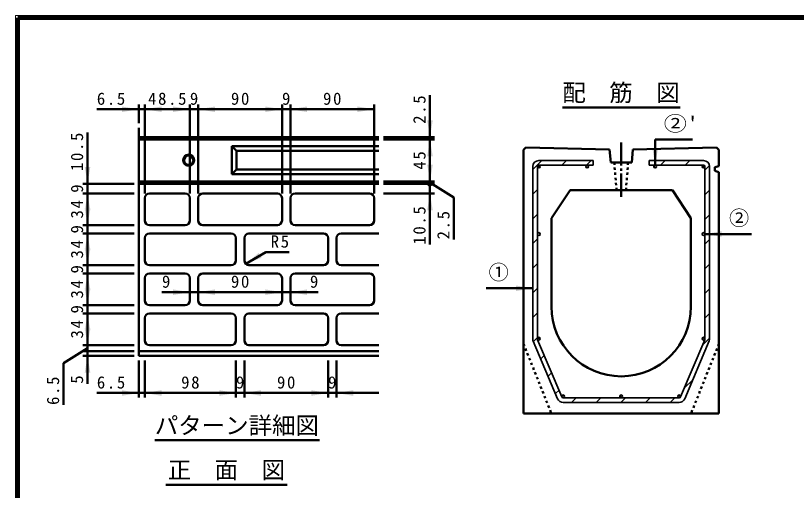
# Model space of a CAD drawing. Units: millimetres, scale not verified, with parts at other scales. Extents: x 100 to 4105, y 100 to 2870.
# Drawn here: x 100 to 1778, y 1849 to 2870 of the extents above; entities that cross this region are included whole.
import ezdxf
from ezdxf.enums import TextEntityAlignment as Align

# ---------------------------------------------------------------- set-up
doc = ezdxf.new("R2010")
doc.units = ezdxf.units.MM
doc.header["$LTSCALE"] = 5
doc.linetypes.add('USER1', pattern=[2.2, 1, -1.2])
doc.linetypes.add('USER3', pattern=[13.4, 10, -1.2, 1, -1.2])
doc.layers.add('V-nasSTD', color=7, linetype='Continuous', lineweight=50)
doc.styles.add('ＭＳ ゴシック', font='')
doc.styles.get('ＭＳ ゴシック').set_extended_font_data('MS Gothic')

msp = doc.modelspace()

# ---------------------------------------------------------------- hatches: boundary and pattern name
at = {"layer": 'V-nasSTD'}
for points in [[(328.59, 2662.66), (364.59, 2668.66), (328.59, 2674.66)], [(413.59, 2674.66), (377.59, 2668.66), (413.59, 2662.66)], [(438.59, 2662.66), (474.59, 2668.66), (438.59, 2674.66)], [(528.59, 2674.66), (492.59, 2668.66), (528.59, 2662.66)], [(636.59, 2662.66), (672.59, 2668.66), (636.59, 2674.66)], [(726.59, 2674.66), (690.59, 2668.66), (726.59, 2662.66)], [(834.59, 2662.66), (870.59, 2668.66), (834.59, 2674.66)], [(984.59, 2644.66), (990.59, 2608.66), (996.59, 2644.66)], [(996.59, 2567.66), (990.59, 2603.66), (984.59, 2567.66)], [(1480.589, 2584.44), (1474.589, 2548.44), (1468.589, 2584.44)], [(248.59, 2544.66), (254.59, 2508.66), (260.59, 2544.66)], [(984.59, 2549.66), (990.59, 2513.66), (996.59, 2549.66)], [(260.59, 2451.66), (254.59, 2487.66), (248.59, 2451.66)], [(996.59, 2451.66), (990.59, 2487.66), (984.59, 2451.66)], [(248.59, 2455.66), (254.59, 2419.66), (260.59, 2455.66)], [(260.59, 2365.66), (254.59, 2401.66), (248.59, 2365.66)], [(1617.594, 2394.44), (1581.594, 2400.44), (1617.594, 2406.44)], [(248.59, 2369.66), (254.59, 2333.66), (260.59, 2369.66)], [(622.696, 2359.785), (594.519, 2336.589), (628.696, 2349.392)], [(260.59, 2279.66), (254.59, 2315.66), (248.59, 2279.66)], [(248.59, 2283.66), (254.59, 2247.66), (260.59, 2283.66)], [(1175.594, 2277.792), (1211.594, 2283.792), (1175.594, 2289.792)], [(438.59, 2269.402), (474.59, 2275.402), (438.59, 2281.402)], [(528.59, 2281.402), (492.59, 2275.402), (528.59, 2269.402)], [(636.59, 2269.402), (672.59, 2275.402), (636.59, 2281.402)], [(726.59, 2281.402), (690.59, 2275.402), (726.59, 2269.402)], [(260.59, 2193.66), (254.59, 2229.66), (248.59, 2193.66)], [(248.59, 2197.66), (254.59, 2161.66), (260.59, 2197.66)], [(260.59, 2102.66), (254.59, 2138.66), (248.59, 2102.66)], [(328.59, 2052.66), (364.59, 2058.66), (328.59, 2064.66)], [(413.59, 2064.66), (377.59, 2058.66), (413.59, 2052.66)], [(537.59, 2052.66), (573.59, 2058.66), (537.59, 2064.66)], [(627.59, 2064.66), (591.59, 2058.66), (627.59, 2052.66)], [(735.59, 2052.66), (771.59, 2058.66), (735.59, 2064.66)], [(825.59, 2064.66), (789.59, 2058.66), (825.59, 2052.66)]]:
    msp.add_hatch(color=256, dxfattribs=at).paths.add_polyline_path(points)

# ---------------------------------------------------------------- linework, layer by layer
at = {"layer": 'V-nasSTD', "lineweight": 100}
for p, q in [((105, 2865), (105, 105)), ((4100, 2865), (105, 2865))]:
    msp.add_line(p, q, dxfattribs=at)
at = {"layer": 'V-nasSTD'}
for p, q in [((990.59, 2698.66), (990.59, 2608.66)), ((274.59, 2668.66), (364.59, 2668.66)), ((364.59, 2638.66), (364.59, 2678.66)), ((364.59, 2668.66), (377.59, 2668.66)), ((377.59, 2487.66), (377.59, 2678.66)), ((377.59, 2668.66), (474.59, 2668.66)), ((474.59, 2487.66), (474.59, 2678.66)), ((474.59, 2668.66), (492.59, 2668.66)), ((492.59, 2487.66), (492.59, 2678.66)), ((492.59, 2668.66), (672.59, 2668.66)), ((672.59, 2487.66), (672.59, 2678.66)), ((672.59, 2668.66), (690.59, 2668.66)), ((690.59, 2487.66), (690.59, 2678.66)), ((690.59, 2668.66), (870.59, 2668.66)), ((870.59, 2487.66), (870.59, 2678.66)), ((1275.191, 2672.44), (1527.997, 2672.44)), ((254.59, 2618.66), (254.59, 2508.66)), ((364.59, 2138.66), (364.59, 2628.66)), ((880.59, 2608.66), (364.59, 2608.66)), ((880.59, 2603.66), (364.59, 2603.66)), ((890.59, 2608.66), (1000.59, 2608.66)), ((890.59, 2603.66), (1000.59, 2603.66)), ((990.59, 2608.66), (990.59, 2603.66)), ((990.59, 2513.66), (990.59, 2603.66)), ((1474.589, 2603.44), (1554.589, 2603.44)), ((1474.589, 2603.44), (1474.589, 2548.44)), ((564.59, 2529.16), (564.59, 2589.16)), ((574.59, 2579.16), (564.59, 2589.16)), ((564.59, 2589.16), (880.59, 2589.16)), ((1196.594, 2586.44), (1191.594, 2581.44)), ((1376.594, 2582.44), (1196.594, 2586.44)), ((1426.594, 2582.44), (1606.594, 2586.44)), ((1606.594, 2586.44), (1611.594, 2581.44)), ((574.59, 2539.16), (574.59, 2579.16)), ((880.59, 2579.16), (574.59, 2579.16)), ((1191.594, 2014.44), (1191.594, 2581.44)), ((1376.594, 2582.44), (1379.094, 2554.44)), ((1426.594, 2582.44), (1424.094, 2554.44)), ((1611.594, 2581.44), (1611.594, 2546.455)), ((1379.094, 2554.44), (1424.094, 2554.44)), ((574.59, 2539.16), (564.59, 2529.16)), ((574.59, 2539.16), (880.59, 2539.16)), ((1602.594, 2544.44), (1611.594, 2546.455)), ((1602.594, 2536.44), (1602.594, 2544.44)), ((1602.594, 2536.44), (1611.594, 2533.082)), ((880.59, 2529.16), (564.59, 2529.16)), ((1611.594, 2014.44), (1611.594, 2533.082)), ((354.59, 2508.66), (244.59, 2508.66)), ((254.59, 2487.66), (254.59, 2508.66)), ((880.59, 2513.66), (364.59, 2513.66)), ((880.59, 2508.66), (364.59, 2508.66)), ((890.59, 2513.66), (1000.59, 2513.66)), ((890.59, 2508.66), (1000.59, 2508.66)), ((990.59, 2508.66), (990.59, 2513.66)), ((1042.125, 2478.943), (990.59, 2511.16)), ((990.59, 2487.66), (990.59, 2508.66)), ((354.59, 2487.66), (244.59, 2487.66)), ((254.59, 2419.66), (254.59, 2487.66)), ((464.59, 2487.66), (387.59, 2487.66)), ((502.59, 2487.66), (662.59, 2487.66)), ((700.59, 2487.66), (860.59, 2487.66)), ((890.59, 2487.66), (1000.59, 2487.66)), ((990.59, 2377.66), (990.59, 2487.66)), ((1291.594, 2494.44), (1251.594, 2434.44)), ((1291.594, 2494.44), (1511.594, 2494.44)), ((1511.594, 2494.44), (1551.594, 2434.44)), ((377.59, 2477.66), (377.59, 2429.66)), ((474.59, 2429.66), (474.59, 2477.66)), ((492.59, 2477.66), (492.59, 2429.66)), ((672.59, 2429.66), (672.59, 2477.66)), ((690.59, 2477.66), (690.59, 2429.66)), ((870.59, 2477.66), (870.59, 2429.66)), ((1042.125, 2388.943), (1042.125, 2478.943)), ((1251.594, 2434.44), (1251.594, 2244.44)), ((1551.594, 2434.44), (1551.594, 2244.44)), ((354.59, 2419.66), (244.59, 2419.66)), ((254.59, 2401.66), (254.59, 2419.66)), ((387.59, 2419.66), (464.59, 2419.66)), ((502.59, 2419.66), (662.59, 2419.66)), ((860.59, 2419.66), (700.59, 2419.66)), ((354.59, 2401.66), (244.59, 2401.66)), ((254.59, 2333.66), (254.59, 2401.66)), ((387.59, 2401.66), (563.59, 2401.66)), ((761.59, 2401.66), (601.59, 2401.66)), ((799.59, 2401.66), (880.59, 2401.66)), ((1681.594, 2400.44), (1581.594, 2400.44)), ((377.59, 2343.66), (377.59, 2391.66)), ((573.59, 2343.66), (573.59, 2391.66)), ((591.59, 2343.66), (591.59, 2391.66)), ((771.59, 2343.66), (771.59, 2391.66)), ((789.59, 2343.66), (789.59, 2391.66)), ((637.82, 2361.589), (594.519, 2336.589)), ((687.82, 2361.589), (637.82, 2361.589)), ((354.59, 2333.66), (244.59, 2333.66)), ((254.59, 2315.66), (254.59, 2333.66)), ((387.59, 2333.66), (563.59, 2333.66)), ((601.59, 2333.66), (761.59, 2333.66)), ((799.59, 2333.66), (880.59, 2333.66)), ((354.59, 2315.66), (244.59, 2315.66)), ((254.59, 2247.66), (254.59, 2315.66)), ((377.59, 2305.66), (377.59, 2257.66)), ((464.59, 2315.66), (387.59, 2315.66)), ((474.59, 2257.66), (474.59, 2305.66)), ((492.59, 2305.66), (492.59, 2257.66)), ((502.59, 2315.66), (662.59, 2315.66)), ((672.59, 2257.66), (672.59, 2305.66)), ((690.59, 2305.66), (690.59, 2257.66)), ((700.59, 2315.66), (860.59, 2315.66)), ((870.59, 2305.66), (870.59, 2257.66)), ((1111.594, 2283.792), (1211.594, 2283.792)), ((414.59, 2275.402), (474.59, 2275.402)), ((474.59, 2275.402), (492.59, 2275.402)), ((492.59, 2275.402), (672.59, 2275.402)), ((672.59, 2275.402), (690.59, 2275.402)), ((750.59, 2275.402), (690.59, 2275.402)), ((354.59, 2247.66), (244.59, 2247.66)), ((254.59, 2229.66), (254.59, 2247.66)), ((387.59, 2247.66), (464.59, 2247.66)), ((502.59, 2247.66), (662.59, 2247.66)), ((860.59, 2247.66), (700.59, 2247.66)), ((354.59, 2229.66), (244.59, 2229.66)), ((254.59, 2161.66), (254.59, 2229.66)), ((377.59, 2171.66), (377.59, 2219.66)), ((387.59, 2229.66), (563.59, 2229.66)), ((573.59, 2171.66), (573.59, 2219.66)), ((591.59, 2171.66), (591.59, 2219.66)), ((761.59, 2229.66), (601.59, 2229.66)), ((771.59, 2171.66), (771.59, 2219.66)), ((789.59, 2171.66), (789.59, 2219.66)), ((799.59, 2229.66), (880.59, 2229.66)), ((203.054, 2122.943), (254.59, 2155.16)), ((354.59, 2161.66), (244.59, 2161.66)), ((354.59, 2148.66), (244.59, 2148.66)), ((254.59, 2148.66), (254.59, 2161.66)), ((254.59, 2138.66), (254.59, 2148.66)), ((880.59, 2148.66), (364.59, 2148.66)), ((387.59, 2161.66), (563.59, 2161.66)), ((601.59, 2161.66), (761.59, 2161.66)), ((799.59, 2161.66), (880.59, 2161.66)), ((354.59, 2138.66), (244.59, 2138.66)), ((254.59, 2078.66), (254.59, 2138.66)), ((364.59, 2138.66), (880.59, 2138.66)), ((203.054, 2032.943), (203.054, 2122.943)), ((364.59, 2128.66), (364.59, 2048.66)), ((377.59, 2128.66), (377.59, 2048.66)), ((573.59, 2128.66), (573.59, 2048.66)), ((591.59, 2128.66), (591.59, 2048.66)), ((771.59, 2128.66), (771.59, 2048.66)), ((789.59, 2128.66), (789.59, 2048.66)), ((274.59, 2058.66), (364.59, 2058.66)), ((364.59, 2058.66), (377.59, 2058.66)), ((377.59, 2058.66), (573.59, 2058.66)), ((573.59, 2058.66), (591.59, 2058.66)), ((591.59, 2058.66), (771.59, 2058.66)), ((771.59, 2058.66), (789.59, 2058.66)), ((789.59, 2058.66), (880.59, 2058.66)), ((1191.594, 2014.44), (1611.594, 2014.44)), ((399.135, 1956.897), (753.145, 1956.897)), ((422.994, 1861.38), (683.801, 1861.38))]:
    msp.add_line(p, q, dxfattribs=at)
at = {"layer": 'V-nasSTD', "linetype": 'USER3'}
msp.add_line((1401.594, 2597.44), (1401.594, 2479.44), dxfattribs=at)
at = {"layer": 'V-nasSTD', "lineweight": 35}
for p, q in [((1211.594, 2538.853), (1231.181, 2558.44)), ((1341.594, 2558.44), (1224.594, 2558.44)), ((1274.214, 2548.44), (1284.214, 2558.44)), ((1327.247, 2548.44), (1337.247, 2558.44)), ((1341.594, 2558.44), (1341.594, 2548.44)), ((1461.594, 2558.44), (1461.594, 2548.44)), ((1461.594, 2558.44), (1578.594, 2558.44)), ((1486.346, 2548.44), (1496.346, 2558.44)), ((1539.379, 2548.44), (1549.379, 2558.44)), ((1211.594, 2545.44), (1211.594, 2175.141)), ((1221.594, 2545.44), (1221.594, 2173.989)), ((1222.617, 2547.696), (1226.85, 2543.463)), ((1341.594, 2548.44), (1224.594, 2548.44)), ((1328.594, 2548.44), (1327.999, 2548.44)), ((1327.999, 2548.38), (1331.535, 2544.845)), ((1461.594, 2548.44), (1578.594, 2548.44)), ((1471.674, 2546.127), (1475.281, 2542.52)), ((1576.391, 2547.476), (1580.63, 2543.237)), ((1581.594, 2537.622), (1591.436, 2547.464)), ((1581.594, 2545.44), (1581.594, 2173.989)), ((1591.594, 2176.059), (1591.594, 2545.44)), ((1211.594, 2485.82), (1221.594, 2495.82)), ((1581.594, 2484.589), (1591.594, 2494.589)), ((1211.594, 2432.787), (1221.594, 2442.787)), ((1581.594, 2431.556), (1591.594, 2441.556)), ((1221.602, 2400.218), (1224.372, 2397.448)), ((1225.64, 2403.252), (1227.406, 2401.486)), ((1575.691, 2399.683), (1577.837, 2397.537)), ((1579.038, 2403.407), (1581.561, 2400.884)), ((1211.594, 2379.754), (1221.594, 2389.754)), ((1581.594, 2378.523), (1591.594, 2388.523)), ((1211.594, 2326.721), (1221.594, 2336.721)), ((1581.594, 2325.49), (1591.594, 2335.49)), ((1211.594, 2273.688), (1221.594, 2283.688)), ((1581.594, 2272.457), (1591.594, 2282.457)), ((1211.594, 2220.655), (1221.594, 2230.655)), ((1581.594, 2219.424), (1591.594, 2229.424)), ((1212.621, 2170.078), (1264.924, 2046.377)), ((1213.045, 2169.073), (1221.594, 2177.622)), ((1274.119, 2050.263), (1221.835, 2172.812)), ((1223.414, 2178.198), (1227.352, 2174.26)), ((1529.069, 2050.263), (1581.354, 2172.812)), ((1590.58, 2171.025), (1538.244, 2046.406)), ((1576.397, 2161.194), (1591.594, 2176.391)), ((1577.116, 2178.05), (1581.205, 2173.961)), ((1228.805, 2131.8), (1236.184, 2139.179)), ((1244.565, 2094.527), (1252.044, 2102.006)), ((1536.935, 2068.699), (1555.333, 2087.097)), ((1260.325, 2057.254), (1267.903, 2064.832)), ((1276.487, 2054.414), (1279.853, 2051.049)), ((1276.879, 2048.44), (1526.309, 2048.44)), ((1294.544, 2038.44), (1304.544, 2048.44)), ((1347.577, 2038.44), (1357.577, 2048.44)), ((1398.742, 2052.368), (1402.523, 2048.587)), ((1400.61, 2038.44), (1410.61, 2048.44)), ((1401.594, 2048.44), (1402.523, 2048.44)), ((1453.643, 2038.44), (1463.643, 2048.44)), ((1506.676, 2038.44), (1516.676, 2048.44)), ((1524.532, 2053.857), (1528.726, 2049.663)), ((1276.897, 2038.44), (1526.259, 2038.44))]:
    msp.add_line(p, q, dxfattribs=at)
at = {"layer": 'V-nasSTD', "linetype": 'USER1'}
for p, q in [((1386.594, 2554.44), (1391.594, 2494.44)), ((1416.594, 2554.44), (1411.594, 2494.44)), ((1191.594, 2164.44), (1251.594, 2014.44)), ((1611.594, 2164.44), (1551.594, 2014.44))]:
    msp.add_line(p, q, dxfattribs=at)
at = {"layer": 'V-nasSTD', "lineweight": 13}
msp.add_lwpolyline([(100, 100), (100, 2870), (4105, 2870), (4105, 100)], close=True, dxfattribs=at)
at = {"layer": 'V-nasSTD'}
for centre, radius in [((471.99, 2559.16), 12), ((471.99, 2559.16), 10), ((990.59, 2508.66), 4)]:
    msp.add_circle(centre, radius, dxfattribs=at)
at = {"layer": 'V-nasSTD', "lineweight": 35}
for centre in [(1224.594, 2545.44), (1328.594, 2545.44), (1474.594, 2545.44), (1578.594, 2545.44), (1224.594, 2400.44), (1224.594, 2400.44), (1578.594, 2400.44), (1224.594, 2175.44), (1578.594, 2175.44), (1276.879, 2051.44), (1401.594, 2051.44), (1526.309, 2051.44)]:
    msp.add_circle(centre, 3, dxfattribs=at)
for centre, radius, start, end in [((1224.594, 2545.44), 13, 90, 180), ((1578.594, 2545.44), 13, 0, 90), ((1224.594, 2545.44), 3, 90, 180), ((1224.594, 2545.44), 3, 131.23207, 180), ((1224.594, 2545.44), 3, 90, 131.23207), ((1578.594, 2545.44), 3, 0, 90), ((1578.594, 2545.44), 3, 0, 90), ((1224.594, 2175.141), 13, 180, 202.91963), ((1224.594, 2173.989), 3, 180, 203.10504), ((1224.594, 2173.989), 3, 180, 203.10504), ((1578.594, 2173.989), 3, 336.89496, 0), ((1578.594, 2176.059), 13, 337.21925, 0), ((1276.879, 2051.44), 3, 203.10504, 270), ((1276.879, 2051.44), 3, 203.10504, 270), ((1276.879, 2051.44), 3, 203.10504, 270), ((1526.309, 2051.44), 3, 270, 336.90127), ((1526.309, 2051.44), 3, 270, 336.90127), ((1526.309, 2051.44), 3, 270, 323.67738), ((1526.309, 2051.44), 3, 323.67738, 336.90127), ((1276.897, 2051.44), 13, 202.91963, 270), ((1526.259, 2051.44), 13, 270, 337.21925)]:
    msp.add_arc(centre, radius, start, end, dxfattribs=at)
at = {"layer": 'V-nasSTD'}
for centre, radius, start, end in [((387.59, 2477.66), 10, 90, 180), ((464.59, 2477.66), 10, 0, 90), ((502.59, 2477.66), 10, 90, 180), ((662.59, 2477.66), 10, 0, 90), ((700.59, 2477.66), 10, 90, 180), ((860.59, 2477.66), 10, 0, 90), ((387.59, 2429.66), 10, 180, 270), ((464.59, 2429.66), 10, 270, 0), ((502.59, 2429.66), 10, 180, 270), ((662.59, 2429.66), 10, 270, 0), ((700.59, 2429.66), 10, 180, 270), ((860.59, 2429.66), 10, 270, 0), ((387.59, 2391.66), 10, 90, 180), ((563.59, 2391.66), 10, 0, 90), ((601.59, 2391.66), 10, 90, 180), ((761.59, 2391.66), 10, 0, 90), ((799.59, 2391.66), 10, 90, 180), ((387.59, 2343.66), 10, 180, 270), ((563.59, 2343.66), 10, 270, 0), ((601.59, 2343.66), 10, 180, 270), ((761.59, 2343.66), 10, 270, 0), ((799.59, 2343.66), 10, 180, 270), ((387.59, 2305.66), 10, 90, 180), ((464.59, 2305.66), 10, 0, 90), ((502.59, 2305.66), 10, 90, 180), ((662.59, 2305.66), 10, 0, 90), ((700.59, 2305.66), 10, 90, 180), ((860.59, 2305.66), 10, 0, 90), ((387.59, 2257.66), 10, 180, 270), ((464.59, 2257.66), 10, 270, 0), ((502.59, 2257.66), 10, 180, 270), ((662.59, 2257.66), 10, 270, 0), ((700.59, 2257.66), 10, 180, 270), ((860.59, 2257.66), 10, 270, 0), ((1401.594, 2244.44), 150, 180, 270), ((1401.594, 2244.44), 150, 270, 0), ((387.59, 2219.66), 10, 90, 180), ((563.59, 2219.66), 10, 0, 90), ((601.59, 2219.66), 10, 90, 180), ((761.59, 2219.66), 10, 0, 90), ((799.59, 2219.66), 10, 90, 180), ((387.59, 2171.66), 10, 180, 270), ((563.59, 2171.66), 10, 270, 0), ((601.59, 2171.66), 10, 180, 270), ((761.59, 2171.66), 10, 270, 0), ((799.59, 2171.66), 10, 180, 270)]:
    msp.add_arc(centre, radius, start, end, dxfattribs=at)

# ---------------------------------------------------------------- texts
at = {"layer": 'V-nasSTD', "style": 'ＭＳ ゴシック'}
for s, height, p in [('配\u3000筋\u3000図', 36.95, (1275.191, 2722.84)), ('9', 26.39, (474.59, 2704.66)), ('9', 26.39, (672.59, 2704.66)), ('②', 31.67, (1633.394, 2450.64)), ('①', 31.67, (1116.594, 2333.992)), ('9', 26.39, (414.59, 2311.402)), ('9', 26.39, (732.59, 2311.402)), ('9', 26.39, (573.59, 2094.66)), ('9', 26.39, (771.59, 2094.66)), ('パターン詳細図', 36.95, (399.135, 2007.297)), ('正\u3000面\u3000図', 36.95, (426.994, 1911.78))]:
    msp.add_text(s, height=height, dxfattribs=at).set_placement(p, align=Align.TOP_LEFT)
at = {"layer": 'V-nasSTD', "style": 'ＭＳ ゴシック', "width": 1.15}
msp.add_text("②'", height=31.67, dxfattribs=at).set_placement((1492.989, 2653.64), align=Align.TOP_LEFT)
at = {"layer": 'V-nasSTD', "style": 'ＭＳ ゴシック'}
for s, p in [('9', (218.59, 2489.16)), ('9', (218.59, 2401.66)), ('9', (218.59, 2315.66)), ('9', (218.59, 2229.66)), ('5', (218.59, 2078.66))]:
    msp.add_text(s, height=26.39, rotation=90, dxfattribs=at).set_placement(p, align=Align.TOP_LEFT)
at = {"layer": 'V-nasSTD', "char_height": 26.39, "attachment_point": 1, "style": 'ＭＳ ゴシック'}
for s, insert in [('\\T1.2;6.5', (274.59, 2704.66)), ('\\T1.2;48.5', (384.69, 2704.66)), ('\\T1.2;90', (562.79, 2704.66)), ('\\T1.2;90', (760.79, 2704.66)), ('\\T1.2;R5', (648.22, 2397.589)), ('\\T1.2;90', (562.79, 2311.402)), ('\\T1.2;6.5', (274.59, 2094.66)), ('\\T1.2;98', (455.79, 2094.66)), ('\\T1.2;90', (661.79, 2094.66))]:
    msp.add_mtext(s, dxfattribs=dict(at, insert=insert))
at = {"layer": 'V-nasSTD', "char_height": 26.39, "attachment_point": 1, "rotation": 90, "style": 'ＭＳ ゴシック'}
for s, insert in [('\\T1.2;2.5', (954.59, 2637.46)), ('\\T1.2;10.5', (218.59, 2535.86)), ('\\T1.2;45', (954.59, 2538.86)), ('\\T1.2;34', (218.59, 2433.86)), ('\\T1.2;10.5', (954.59, 2377.66)), ('\\T1.2;2.5', (1006.125, 2388.943)), ('\\T1.2;34', (218.59, 2347.86)), ('\\T1.2;34', (218.59, 2261.86)), ('\\T1.2;34', (218.59, 2175.86)), ('\\T1.2;6.5', (167.054, 2032.943))]:
    msp.add_mtext(s, dxfattribs=dict(at, insert=insert))

doc.saveas('drawing.dxf')
